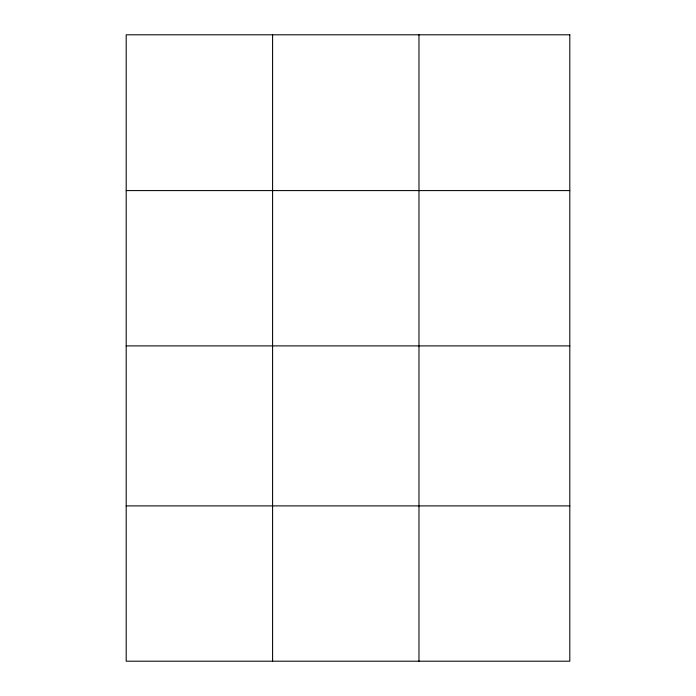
<?xml version="1.0" encoding="UTF-8"?>
<svg xmlns="http://www.w3.org/2000/svg" width="696" height="696" viewBox="0 0 696 696"><rect width="100%" height="100%" fill="white"/><g stroke="black" fill="none" stroke-linecap="round" stroke-linejoin="round"><path stroke-width="1.04" d="M126.194 190.591L569.807 190.591M126.194 345.895L569.807 345.895M126.194 505.896L569.807 505.896M418.975 34.8L418.975 661.2M272.588 34.8L272.588 661.2M569.807 34.8L126.194 34.8L126.194 661.2L569.807 661.2L569.807 34.8"/></g></svg>
